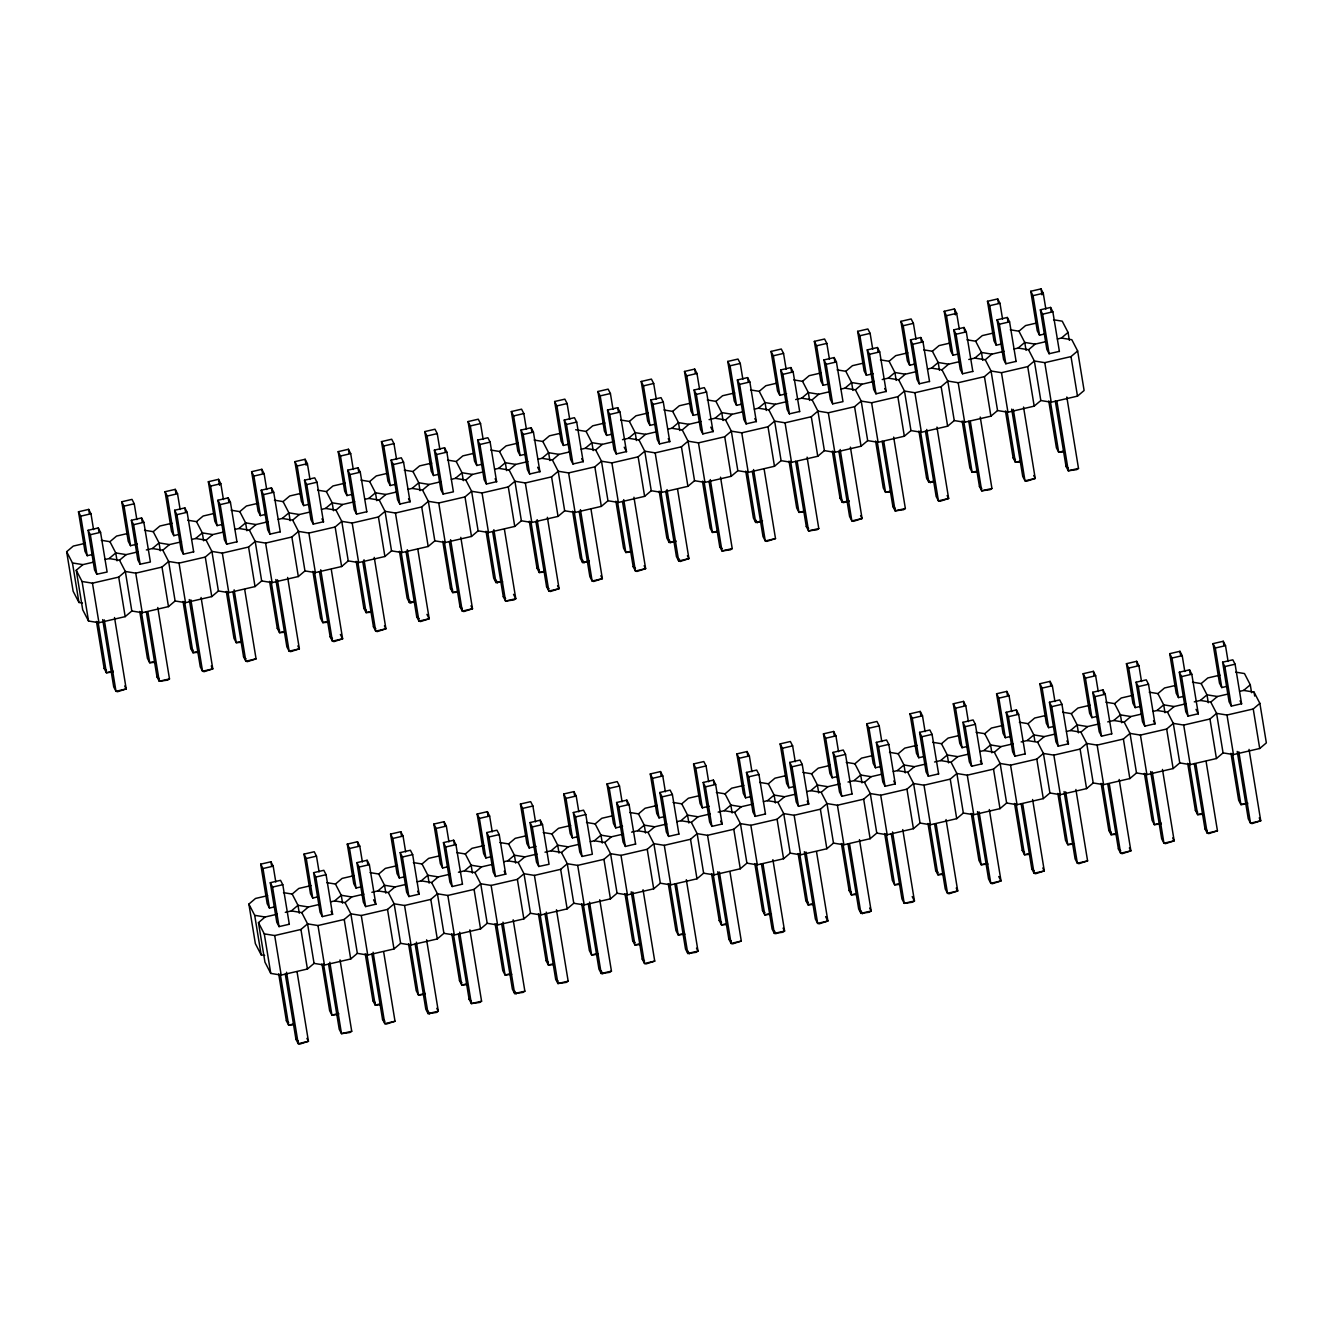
<?xml version="1.0" encoding="UTF-8"?>
<svg xmlns="http://www.w3.org/2000/svg" width="1333" height="1333" viewBox="0 0 1333 1333"><rect width="100%" height="100%" fill="white"/><g stroke="black" fill="none" stroke-linecap="round" stroke-linejoin="round"><path stroke-width="1.5" d="M82.413 603.049L78.947 602.483L73.132 591.252L66.65 551.712L73.282 546.08L85.395 543.281M1057.386 338.982L1061.418 338.049L1071.832 339.715L1077.647 350.962L1084.112 390.502L1077.481 396.134L1051.237 402.199L1040.823 400.533L1034.191 406.148L1007.948 412.23L997.551 410.547L990.902 416.179L964.659 422.244L954.261 420.578L947.63 426.193L921.386 432.275L910.972 430.592L904.341 436.224L878.097 442.289L867.683 440.623L861.051 446.238L834.808 452.32L824.394 450.637L817.762 456.269L791.519 462.351L781.105 460.668L774.473 466.283L748.23 472.365L737.832 470.682L731.2 476.314L704.94 482.396L694.543 480.713L687.911 486.328L661.668 492.41L651.254 490.727L644.622 496.359L618.379 502.441L607.965 500.758L601.333 506.39L575.09 512.455L564.675 510.789L558.044 516.404L531.8 522.486L521.386 520.803L514.755 526.435L488.511 532.5L478.114 530.834L471.482 536.449L445.222 542.531L434.825 540.848L428.193 546.48L401.949 552.545L391.535 550.879L384.904 556.494L358.66 562.576L348.246 560.893L341.615 566.525L315.371 572.59L304.957 570.924L298.325 576.539L272.082 582.621L261.668 580.938L255.036 586.57L228.793 592.652L218.395 590.969L211.764 596.584L185.52 602.666L175.106 600.983L168.475 606.615L142.231 612.697L131.817 611.014L125.185 616.629L98.942 622.711L88.528 621.028L82.713 609.798L76.248 570.257L82.879 564.625L92.96 562.293M101.258 540.282L109.939 541.681L116.571 536.066L126.668 533.717M105.074 559.493L109.123 558.56L115.754 552.928L126.168 554.611L138.265 551.795M109.123 558.56L119.52 560.227L126.168 554.611M144.547 530.267L153.228 531.667L159.86 526.035L171.974 523.236M76.248 570.257L82.063 581.505L92.46 583.171L118.704 577.106L125.335 571.474L135.749 573.157L161.993 567.075L168.625 561.46L179.039 563.126L205.282 557.061L211.914 551.429L222.328 553.112L248.571 547.03L255.203 541.398L265.617 543.081L291.86 536.999L298.492 531.384L308.889 533.067L335.15 526.985L341.781 521.353L352.179 523.036L378.422 516.954L385.054 511.339L395.468 513.022L421.711 506.94L428.343 501.308L438.757 502.991L465 496.909L471.632 491.294L482.046 492.96L508.29 486.895L514.921 481.263L525.335 482.946L551.579 476.864L558.21 471.249L568.608 472.915L594.851 466.85L601.5 461.218L611.897 462.901L638.14 456.819L644.772 451.204L655.186 452.87L681.43 446.805L688.061 441.173L698.475 442.856L724.719 436.774L731.35 431.159L741.765 432.825L768.008 426.76L774.64 421.128L785.054 422.811L811.297 416.729L817.929 411.097L828.326 412.78L854.57 406.698L861.218 401.083L871.615 402.766L897.859 396.684L904.49 391.052L914.905 392.735L941.148 386.653L947.78 381.038L958.194 382.721L984.437 376.639L991.069 371.007L1001.483 372.69L1027.726 366.608L1034.358 360.993L1044.772 362.659L1071.016 356.594L1077.647 350.962M146.347 549.929L152.412 548.529L159.044 542.898L169.441 544.58L181.555 541.781M152.412 548.529L162.809 550.212L169.441 544.58M187.836 520.237L196.501 521.636L203.149 516.021L213.23 513.672M191.652 539.448L195.684 538.499L202.316 532.883L212.73 534.566L222.828 532.217M195.684 538.499L206.098 540.182L212.73 534.566M231.126 510.222L239.79 511.622L246.422 505.99L258.535 503.191M234.941 529.418L238.974 528.485L245.605 522.853L256.019 524.536L268.133 521.736M238.974 528.485L249.388 530.167L256.019 524.536M274.415 500.192L283.079 501.591L289.711 495.976L299.808 493.627M278.23 519.403L282.263 518.454L288.894 512.838L299.308 514.521L309.406 512.172M282.263 518.454L292.677 520.137L299.308 514.521M317.687 490.177L326.368 491.577L333 485.945L345.114 483.146M321.52 509.373L325.552 508.44L332.184 502.808L342.598 504.491L354.711 501.691M325.552 508.44L335.966 510.122L342.598 504.491M360.976 480.147L369.658 481.546L376.289 475.914L386.387 473.582M364.792 499.342L368.841 498.409L375.473 492.793L385.87 494.46L395.968 492.127M368.841 498.409L379.238 500.092L385.87 494.46M404.266 470.132L412.947 471.515L419.578 465.9L431.692 463.101M408.081 489.328L412.13 488.395L418.762 482.763L429.159 484.446L441.273 481.646M412.13 488.395L422.528 490.061L429.159 484.446M447.555 460.102L456.219 461.501L462.868 455.869L472.948 453.537M451.37 479.297L455.403 478.364L462.034 472.748L472.449 474.415L482.546 472.082M455.403 478.364L465.817 480.047L472.449 474.415M490.844 450.071L499.508 451.47L506.14 445.855L518.254 443.056M494.66 469.283L498.692 468.35L505.324 462.718L515.738 464.401L527.851 461.601M498.692 468.35L509.106 470.016L515.738 464.401M534.133 440.057L542.798 441.456L549.429 435.824L559.527 433.492M537.949 459.252L541.981 458.319L548.613 452.703L559.027 454.37L569.124 452.037M541.981 458.319L552.395 460.002L559.027 454.37M575.673 429.759L586.087 431.425L592.718 425.81L604.832 422.994M581.238 449.238L585.27 448.305L591.902 442.673L602.316 444.356L614.43 441.54M585.27 448.305L595.684 449.971L602.316 444.356M620.695 420.012L629.376 421.411L636.008 415.779L648.121 412.98M622.494 439.673L628.559 438.274L635.191 432.658L645.589 434.325L655.686 431.992M628.559 438.274L638.957 439.957L645.589 434.325M663.984 409.981L672.665 411.38L679.297 405.765L689.378 403.416M667.8 429.193L671.849 428.26L678.48 422.628L688.878 424.311L700.991 421.495M671.849 428.26L682.246 429.926L688.878 424.311M707.273 399.967L715.938 401.366L722.569 395.734L734.683 392.935M709.073 419.628L715.121 418.229L721.753 412.613L732.167 414.28L742.264 411.947M715.121 418.229L725.535 419.912L732.167 414.28M750.562 389.936L759.227 391.335L765.858 385.72L775.956 383.371M754.378 409.148L758.41 408.198L765.042 402.583L775.456 404.266L787.57 401.45M758.41 408.198L768.824 409.881L775.456 404.266M793.835 379.922L802.516 381.321L809.148 375.689L821.261 372.89M795.651 399.583L801.7 398.184L808.331 392.552L818.745 394.235L828.843 391.902M801.7 398.184L812.114 399.867L818.745 394.235M837.124 369.891L845.805 371.29L852.437 365.675L862.534 363.326M840.94 389.103L844.989 388.153L851.62 382.538L862.034 384.221L874.148 381.405M264.65 955.428L261.168 954.861L255.353 943.614L248.888 904.091L255.519 898.459L267.633 895.659M844.989 388.153L855.403 389.836L862.034 384.221M880.413 359.877L889.094 361.276L895.726 355.644L907.84 352.845M882.213 379.538L888.278 378.139L894.91 372.507L905.307 374.19L917.421 371.39M1239.607 691.36L1243.656 690.427L1254.053 692.094L1259.868 703.341L1266.35 742.881L1259.718 748.496L1233.475 754.578L1223.061 752.895L1216.429 758.527L1190.186 764.609L1179.772 762.926L1173.14 768.558L1146.897 774.623L1136.499 772.957L1129.851 778.572L1103.607 784.654L1093.21 782.971L1086.578 788.603L1060.335 794.668L1049.921 793.002L1043.289 798.617L1017.046 804.699L1006.632 803.016L1000 808.648L973.756 814.713L963.342 813.047L956.711 818.662L930.467 824.744L920.053 823.061L913.422 828.693L887.178 834.758L876.781 833.092L870.132 838.707L843.889 844.789L833.492 843.106L826.86 848.738L800.616 854.82L790.202 853.137L783.571 858.752L757.327 864.834L746.913 863.151L740.282 868.783L714.038 874.865L703.624 873.182L696.992 878.797L670.749 884.879L660.335 883.196L653.703 888.828L627.46 894.91L617.062 893.227L610.431 898.859L584.171 904.924L573.773 903.257L567.142 908.873L540.898 914.955L530.484 913.272L523.852 918.904L497.609 924.969L487.195 923.302L480.563 928.918L454.32 935L443.906 933.317L437.274 938.949L411.031 945.014L400.616 943.347L393.985 948.963L367.741 955.045L357.344 953.362L350.712 958.994L324.452 965.059L314.055 963.392L307.423 969.008L281.18 975.09L270.766 973.407L264.95 962.159L258.469 922.636L265.1 917.004L277.214 914.205M283.496 892.66L292.177 894.06L298.809 888.445L310.922 885.629M888.278 378.139L898.675 379.822L905.307 374.19M923.702 349.846L932.384 351.245L939.015 345.614L949.096 343.281M285.295 912.339L291.36 910.922L297.992 905.307L308.39 906.99L318.487 904.64M927.518 369.041L931.55 368.108L938.199 362.493L948.596 364.176L958.694 361.826M291.36 910.922L301.758 912.605L308.39 906.99M326.785 882.646L335.449 884.046L342.098 878.414L354.195 875.614M931.55 368.108L941.964 369.791L948.596 364.176M966.992 339.832L975.656 341.215L982.288 335.599L994.401 332.8M258.469 922.636L264.284 933.866L274.698 935.549L300.941 929.468L307.573 923.852L317.987 925.535L344.231 919.453L350.862 913.821L361.276 915.504L387.52 909.423L394.151 903.807L404.566 905.49L430.809 899.408L437.441 893.776L447.838 895.459L474.081 889.378L480.73 883.762L491.127 885.429L517.371 879.363L524.002 873.732L534.416 875.414L560.66 869.333L567.291 863.717L577.706 865.384L603.949 859.318L610.581 853.687L620.995 855.369L647.238 849.288L653.87 843.672L664.284 845.339L690.527 839.273L697.159 833.642L707.556 835.324L733.8 829.243L740.448 823.627L750.846 825.294L777.089 819.228L783.721 813.597L794.135 815.279L820.378 809.198L827.01 803.566L837.424 805.249L863.667 799.167L870.299 793.552L880.713 795.234L906.957 789.153L913.588 783.521L924.002 785.204L950.246 779.122L956.877 773.507L967.275 775.189L993.518 769.108L1000.15 763.476L1010.564 765.159L1036.807 759.077L1043.439 753.462L1053.853 755.128L1080.097 749.063L1086.728 743.431L1097.142 745.114L1123.386 739.032L1130.017 733.417L1140.431 735.083L1166.675 729.018L1173.307 723.386L1183.704 725.069L1209.964 718.987L1216.596 713.372L1226.993 715.038L1253.237 708.973L1259.868 703.341M330.601 901.841L334.633 900.908L341.265 895.276L351.679 896.959L363.792 894.16M968.791 359.493L974.84 358.094L981.471 352.462L991.885 354.145L1003.999 351.345M334.633 900.908L345.047 902.591L351.679 896.959M370.074 872.615L378.739 874.015L385.37 868.383L397.484 865.584M974.84 358.094L985.254 359.76L991.885 354.145M1010.281 329.801L1018.945 331.201L1025.577 325.569L1035.674 323.236M371.874 892.294L377.922 890.877L384.554 885.262L394.968 886.945L405.065 884.595M1014.096 348.996L1018.129 348.063L1024.76 342.448L1035.174 344.114L1045.272 341.781M377.922 890.877L388.336 892.56L394.968 886.945M413.363 862.601L422.028 863.984L428.659 858.369L438.757 856.036M1018.129 348.063L1028.543 349.746L1035.174 344.114M417.179 881.796L421.211 880.863L427.843 875.231L438.257 876.914L450.371 874.115M1061.418 338.049L1068.05 332.417L1062.234 321.17L1053.553 319.77M421.211 880.863L431.625 882.529L438.257 876.914M456.636 852.57L465.317 853.97L471.949 848.338L484.062 845.539M458.435 872.232L464.501 870.832L471.132 865.217L481.546 866.883L491.627 864.55M464.501 870.832L474.915 872.515L481.546 866.883M499.925 842.539L508.606 843.939L515.238 838.324L525.335 835.991M503.741 861.751L507.79 860.818L514.421 855.186L524.819 856.869L536.932 854.07M507.79 860.818L518.187 862.484L524.819 856.869M543.214 832.525L551.895 833.925L558.527 828.293L570.641 825.494M545.014 852.187L551.079 850.787L557.711 845.172L568.108 846.838L578.205 844.505M551.079 850.787L561.476 852.47L568.108 846.838M586.503 822.494L595.168 823.894L601.8 818.279L611.897 815.946M590.319 841.706L594.351 840.773L600.983 835.141L611.397 836.824L623.511 834.025M594.351 840.773L604.765 842.439L611.397 836.824M629.793 812.48L638.457 813.88L645.089 808.248L657.202 805.449M631.592 832.142L637.641 830.742L644.272 825.127L654.686 826.793L666.8 823.994M637.641 830.742L648.055 832.425L654.686 826.793M673.065 802.449L681.746 803.849L688.378 798.234L698.475 795.884M676.897 821.661L680.93 820.728L687.561 815.096L697.975 816.779L710.089 813.963M680.93 820.728L691.344 822.394L697.975 816.779M716.354 792.435L725.035 793.835L731.667 788.203L743.781 785.404M718.154 812.097L724.219 810.697L730.851 805.082L741.265 806.748L753.378 803.949M724.219 810.697L734.633 812.38L741.265 806.748M759.643 782.404L768.325 783.804L774.956 778.189L785.054 775.839M763.459 801.616L767.508 800.683L774.14 795.051L784.537 796.734L794.635 794.385M767.508 800.683L777.905 802.349L784.537 796.734M802.933 772.39L811.614 773.79L818.245 768.158L830.359 765.359M806.748 791.585L810.781 790.652L817.429 785.02L827.826 786.703L839.94 783.904M810.781 790.652L821.195 792.335L827.826 786.703M846.222 762.359L854.886 763.759L861.518 758.144L871.615 755.794M848.021 782.038L854.07 780.621L860.701 775.006L871.115 776.689L881.213 774.34M854.07 780.621L864.484 782.304L871.115 776.689M889.511 752.345L898.175 753.745L904.807 748.113L916.921 745.314M893.327 771.54L897.359 770.607L903.991 764.975L914.405 766.658L926.518 763.859M897.359 770.607L907.773 772.29L914.405 766.658M932.783 742.314L941.465 743.714L948.096 738.082L958.194 735.749M934.583 761.993L940.648 760.576L947.28 754.961L957.694 756.644L967.791 754.295M940.648 760.576L951.062 762.259L957.694 756.644M976.073 732.3L984.754 733.683L991.385 728.068L1003.499 725.269M979.888 751.495L983.937 750.562L990.569 744.93L1000.983 746.613L1013.08 743.814M983.937 750.562L994.335 752.245L1000.983 746.613M1019.362 722.269L1028.043 723.669L1034.675 718.037L1044.772 715.704M1021.161 741.931L1027.226 740.531L1033.858 734.916L1044.256 736.582L1054.353 734.25M1027.226 740.531L1037.624 742.214L1044.256 736.582M1062.651 712.239L1071.332 713.638L1077.964 708.023L1090.077 705.224M1066.467 731.45L1070.499 730.517L1077.147 724.885L1087.545 726.568L1099.658 723.769M1070.499 730.517L1080.913 732.184L1087.545 726.568M1105.94 702.224L1114.605 703.624L1121.236 697.992L1133.35 695.193M1107.74 721.886L1113.788 720.486L1120.42 714.871L1130.834 716.537L1140.931 714.205M1113.788 720.486L1124.202 722.169L1130.834 716.537M1149.229 692.194L1157.894 693.593L1164.525 687.978L1174.623 685.645M1153.045 711.405L1157.077 710.472L1163.709 704.84L1174.123 706.523L1186.237 703.724M1157.077 710.472L1167.491 712.139L1174.123 706.523M1192.502 682.179L1201.183 683.579L1207.815 677.947L1219.928 675.148M1194.301 701.841L1200.366 700.442L1206.998 694.826L1217.412 696.492L1227.493 694.16M1200.366 700.442L1210.781 702.124L1217.412 696.492M1243.656 690.427L1250.287 684.795L1244.472 673.548L1235.791 672.149M157.794 607.498L169.491 678.897L167.658 680.13L159.26 681.263L156.994 676.897L146.313 611.614M244.705 589.503L256.069 658.852L247.421 661.651L245.839 661.218L243.572 656.836L232.892 591.569M720.52 477.197L732.217 548.596L730.384 549.829L721.986 550.962L719.72 546.597L709.039 481.313M764.142 469.216L775.506 538.582L766.858 541.381L765.275 540.948L763.009 536.566L752.312 471.282M807.098 457.152L818.779 528.551L816.962 529.784L808.564 530.917L806.298 526.535L795.601 461.268M893.66 437.107L905.357 508.506L903.524 509.739L895.126 510.872L892.877 506.49L882.179 441.223M980.238 417.062L991.935 488.461L990.102 489.678L981.705 490.827L979.438 486.445L968.758 421.178M1066.817 397.017L1078.497 468.416L1076.681 469.633L1068.283 470.782L1066.017 466.4L1055.319 401.133M340.032 959.877L351.729 1031.275L349.896 1032.508L341.498 1033.642L339.232 1029.259L328.551 963.992M383.654 951.895L395.018 1021.261L386.37 1024.061L384.787 1023.627L382.521 1019.245L371.84 953.961M469.899 929.817L481.58 1001.216L479.763 1002.433L471.365 1003.582L469.099 999.2L458.402 933.916M513.172 919.787L524.869 991.185L523.053 992.402L514.655 993.552L512.389 989.169L501.691 923.902M556.461 909.773L568.158 981.171L566.325 982.388L557.927 983.537L555.661 979.155L544.98 913.871M599.75 899.742L611.447 971.14L609.614 972.357L601.216 973.507L598.95 969.124L588.27 903.857M643.039 889.728L654.736 961.11L646.088 963.909L644.505 963.492L642.239 959.11L631.209 891.794M729.951 871.715L741.298 941.065L732.667 943.864L731.084 943.431L728.818 939.065L717.787 871.732M1075.898 789.486L1087.595 860.885L1078.947 863.684L1077.364 863.251L1075.098 858.869L1064.084 791.552M1206.098 761.46L1217.446 830.809L1208.814 833.608L1207.231 833.192L1204.965 828.809L1194.268 763.526M92.327 554.511L87.228 555.694L84.962 551.312L78.48 511.772L88.711 509.406L90.977 513.788L93.56 529.601M137.332 544.097L130.501 545.664L128.235 541.281L121.77 501.758L132 499.392L134.25 503.757L136.849 519.587M178.905 534.466L173.79 535.649L171.524 531.267L165.059 491.727L175.273 489.361L177.539 493.743L180.138 509.556M222.194 524.436L217.079 525.619L214.813 521.236L208.348 481.713L218.562 479.33L220.828 483.712L223.427 499.525M265.484 514.421L260.368 515.604L258.102 511.222L251.62 471.682L261.851 469.316L264.117 473.698L266.7 489.511M308.773 504.391L303.657 505.574L301.391 501.191L294.91 461.651L305.14 459.285L307.406 463.667L309.989 479.48M352.045 494.376L346.947 495.559L344.68 491.177L338.199 451.637L348.43 449.271L350.696 453.653L353.278 469.466M395.334 484.346L390.219 485.529L387.953 481.146L381.488 441.606L391.702 439.24L393.968 443.622L396.567 459.435M438.624 474.331L433.508 475.514L431.242 471.132L424.777 431.592L434.991 429.226L437.257 433.608L439.857 449.421M481.913 464.301L476.797 465.484L474.531 461.101L468.05 421.561L478.28 419.195L480.546 423.577L483.146 439.39M525.202 454.27L520.087 455.469L517.821 451.087L511.339 411.547L521.57 409.181L523.836 413.563L526.418 429.376M568.475 444.256L563.376 445.439L561.11 441.056L554.628 401.516L564.859 399.15L567.125 403.532L569.708 419.345M611.764 434.225L606.648 435.408L604.399 431.042L597.917 391.502L608.148 389.136L610.414 393.518L612.997 409.331M655.053 424.211L649.937 425.394L647.671 421.011L641.206 381.471L651.42 379.105L653.687 383.487L656.286 399.3M698.342 414.18L693.227 415.363L690.961 410.981L684.495 371.457L694.71 369.091L696.976 373.457L699.575 389.286M741.631 404.166L736.516 405.349L734.25 400.966L727.768 361.426L737.999 359.06L740.265 363.442L742.848 379.255M786.62 393.752L779.805 395.318L777.539 390.936L771.057 351.412L781.288 349.029L783.554 353.412L786.137 369.224M828.193 384.121L823.094 385.304L820.828 380.921L814.346 341.381L824.577 339.015L826.843 343.397L829.426 359.21M873.198 373.69L866.367 375.273L864.101 370.891L857.636 331.35L867.866 328.984L870.132 333.367L872.715 349.179M914.771 364.076L909.656 365.259L907.39 360.876L900.925 321.336L911.139 318.97L913.405 323.352L916.004 339.165M958.06 354.045L952.945 355.228L950.679 350.846L944.214 311.305L954.428 308.939L956.694 313.322L959.293 329.134M1001.35 344.031L996.234 345.214L993.968 340.831L987.486 301.291L997.717 298.925L999.983 303.307L1002.566 319.12M1044.639 334L1039.523 335.183L1037.257 330.801L1030.776 291.261L1041.006 288.894L1043.272 293.277L1045.855 309.089M78.48 511.772L80.746 516.154L90.977 513.788M121.77 501.758L124.036 506.14L134.25 503.757M165.059 491.727L167.325 496.109L177.539 493.743M208.348 481.713L210.597 486.078L220.828 483.712M251.62 471.682L253.887 476.064L264.117 473.698M294.91 461.651L297.176 466.033L307.406 463.667M338.199 451.637L340.465 456.019L350.696 453.653M381.488 441.606L383.754 445.988L393.968 443.622M424.777 431.592L427.043 435.974L437.257 433.608M468.05 421.561L470.316 425.943L480.546 423.577M511.339 411.547L513.605 415.929L523.836 413.563M554.628 401.516L556.894 405.899L567.125 403.532M597.917 391.502L600.183 395.884L610.414 393.518M641.206 381.471L643.472 385.854L653.687 383.487M684.495 371.457L686.762 375.839L696.976 373.457M727.768 361.426L730.034 365.809L740.265 363.442M771.057 351.412L773.323 355.778L783.554 353.412M814.346 341.381L816.612 345.764L826.843 343.397M857.636 331.35L859.902 335.733L870.132 333.367M900.925 321.336L903.191 325.719L913.405 323.352M944.214 311.305L946.48 315.688L956.694 313.322M987.486 301.291L989.753 305.674L999.983 303.307M1030.776 291.261L1033.042 295.643L1043.272 293.277M88.078 530.317L98.292 527.951L100.558 532.334L107.123 572.024L96.809 574.24L94.543 569.857L88.078 530.317L90.344 534.7L96.809 574.24M131.35 520.303L141.581 517.937L143.847 522.303L150.396 562.009L140.098 564.209L137.832 559.827L131.35 520.303L133.617 524.685L140.098 564.209M193.618 551.829L183.387 554.195L181.121 549.813L174.64 510.272L184.87 507.906L187.137 512.289L193.685 551.979M236.891 541.798L226.677 544.164L224.411 539.782L217.929 500.258L228.16 497.876L230.426 502.258L236.974 541.948M280.18 531.784L269.949 534.15L267.7 529.768L261.218 490.227L271.449 487.861L273.715 492.244L280.263 531.934M304.507 480.197L314.721 477.831L316.987 482.213L323.469 521.753L313.238 524.119L310.972 519.737L304.507 480.197L306.773 484.579L313.238 524.119M366.758 511.739L356.528 514.105L354.261 509.723L347.796 470.182L358.01 467.816L360.277 472.199L366.842 511.889M391.069 460.152L401.3 457.786L403.566 462.168L410.047 501.708L399.817 504.074L397.551 499.692L391.069 460.152L393.335 464.534L399.817 504.074M434.358 450.137L444.589 447.771L446.855 452.154L453.403 491.844L443.106 494.06L440.84 489.678L434.358 450.137L436.624 454.52L443.106 494.06M477.647 440.107L487.878 437.741L490.144 442.123L496.609 481.663L486.395 484.029L484.129 479.647L477.647 440.107L479.913 444.489L486.395 484.029M520.936 430.092L531.167 427.726L533.433 432.109L539.898 471.632L529.668 474.015L527.401 469.633L520.936 430.092L523.202 434.475L529.668 474.015M564.226 420.062L574.44 417.696L576.706 422.078L583.188 461.618L572.957 463.984L570.691 459.602L564.226 420.062L566.492 424.444L572.957 463.984M607.515 410.047L617.729 407.681L619.995 412.064L626.477 451.587L616.246 453.953L613.98 449.588L607.515 410.047L609.781 414.43L616.246 453.953M650.787 400.017L661.018 397.651L663.284 402.033L669.766 441.573L659.535 443.939L657.269 439.557L650.787 400.017L653.053 404.399L659.535 443.939M694.076 390.002L704.307 387.636L706.573 392.002L713.038 431.542L702.824 433.908L700.558 429.526L694.076 390.002L696.343 394.385L702.824 433.908M737.366 379.972L747.596 377.606L749.862 381.988L756.328 421.528L746.113 423.894L743.847 419.512L737.366 379.972L739.632 384.354L746.113 423.894M799.617 411.497L789.386 413.863L787.12 409.481L780.655 369.957L790.886 367.575L793.152 371.957L799.7 411.647M823.944 359.927L834.158 357.561L836.424 361.943L842.989 401.633L832.675 403.849L830.409 399.467L823.944 359.927L826.21 364.309L832.675 403.849M867.233 349.913L877.447 347.53L879.713 351.912L886.195 391.452L875.964 393.818L873.698 389.436L867.233 349.913L869.499 354.278L875.964 393.818M929.484 381.438L919.253 383.804L916.987 379.422L910.506 339.882L920.736 337.516L923.003 341.898L929.551 381.588M972.757 371.407L962.543 373.773L960.277 369.391L953.795 329.851L964.026 327.485L966.292 331.867L972.84 371.557M1016.046 361.393L1005.832 363.759L1003.566 359.377L997.084 319.837L1007.315 317.471L1009.581 321.853L1016.129 361.543M1059.335 351.362L1049.104 353.728L1046.838 349.346L1040.373 309.806L1050.604 307.44L1052.853 311.822L1059.418 351.512M90.344 534.7L100.558 532.334M133.617 524.685L143.847 522.303M174.64 510.272L176.906 514.655L187.137 512.289M217.929 500.258L220.195 504.624L230.426 502.258M261.218 490.227L263.484 494.61L273.715 492.244M306.773 484.579L316.987 482.213M347.796 470.182L350.062 474.565L360.277 472.199M393.335 464.534L403.566 462.168M436.624 454.52L446.855 452.154M479.913 444.489L490.144 442.123M523.202 434.475L533.433 432.109M566.492 424.444L576.706 422.078M609.781 414.43L619.995 412.064M653.053 404.399L663.284 402.033M696.343 394.385L706.573 392.002M739.632 384.354L749.862 381.988M780.655 369.957L782.921 374.34L793.152 371.957M826.21 364.309L836.424 361.943M869.499 354.278L879.713 351.912M910.506 339.882L912.772 344.264L923.003 341.898M953.795 329.851L956.061 334.233L966.292 331.867M997.084 319.837L999.35 324.219L1009.581 321.853M1040.373 309.806L1042.639 314.188L1052.853 311.822M113.205 671.166L106.39 672.748L104.124 668.366L96.443 621.445M154.795 661.535L149.679 662.718L147.413 658.335L139.732 611.43M198.067 651.52L192.968 652.703L190.702 648.321L183.021 601.4M241.356 641.49L236.241 642.673L233.975 638.29L226.293 591.385M284.645 631.475L279.53 632.658L277.264 628.276L269.583 581.355M327.935 621.445L322.819 622.628L320.553 618.245L312.872 571.34M371.224 611.43L366.108 612.613L363.842 608.231L356.161 561.31M414.513 601.4L409.398 602.583L407.132 598.2L399.45 551.279M457.786 591.385L452.687 592.568L450.421 588.186L442.739 541.265M501.075 581.355L495.959 582.538L493.693 578.155L486.012 531.234M544.364 571.34L539.248 572.524L536.982 568.141L529.301 521.22M589.353 560.91L582.538 562.493L580.272 558.11L572.59 511.189M630.942 551.279L625.827 552.479L623.561 548.096L615.879 501.175M675.931 540.865L669.116 542.448L666.85 538.065L659.168 491.144M717.504 531.234L712.405 532.417L710.139 528.051L702.441 481.13M762.493 520.82L755.678 522.403L753.412 518.02L745.73 471.099M804.082 511.189L798.967 512.372L796.701 507.99L789.019 461.085M849.071 500.775L842.256 502.358L839.99 497.975L832.309 451.054M890.661 491.144L885.545 492.327L883.279 487.945L875.598 441.04M933.95 481.13L928.834 482.313L926.568 477.93L918.887 431.009M977.222 471.099L972.124 472.282L969.857 467.9L962.159 420.978M1020.511 461.085L1015.396 462.268L1013.13 457.886L1005.449 410.964M1063.801 451.054L1058.685 452.237L1056.419 447.855L1048.738 400.933M113.088 671.999L106.39 672.748L98.042 621.745M154.661 662.368L149.679 662.718L141.331 611.73M197.951 652.337L192.968 652.703L184.604 601.7M241.24 642.323L236.241 642.673L227.893 591.685M284.529 632.292L279.53 632.658L271.182 581.655M327.818 622.278L322.819 622.628L314.471 571.64M371.091 612.247L366.108 612.613L357.761 561.61M401.05 551.595L409.398 602.583L414.38 602.233M457.669 592.202L452.687 592.568L444.322 541.565M487.611 531.534L495.959 582.538L502.658 581.788M544.247 572.157L539.248 572.524L530.901 521.52M574.19 511.489L582.538 562.493L589.236 561.743M630.809 552.112L625.827 552.479L617.479 501.475M660.768 491.444L669.116 542.448L675.798 541.698M717.387 532.067L712.405 532.417L704.041 481.43M747.33 471.399L755.678 522.403L762.376 521.653M803.966 512.022L798.967 512.372L790.619 461.385M833.908 451.354L842.256 502.358L848.954 501.608M890.527 491.977L885.545 492.327L877.197 441.34M920.47 431.309L928.834 482.313L933.816 481.946M977.106 471.932L972.124 472.282L963.759 421.295M1020.395 461.901L1015.396 462.268L1007.048 411.264M1063.684 451.887L1058.685 452.237L1050.337 401.233M169.491 678.897L159.26 681.263L147.913 611.914M256.069 658.852L245.839 661.218L234.141 589.819M732.217 548.596L721.986 550.962L710.289 479.58M775.506 538.582L765.275 540.948L753.578 469.549M818.779 528.551L808.564 530.917L797.201 461.568M905.357 508.506L895.126 510.872L883.779 441.523M991.935 488.461L981.705 490.827L970.341 421.478M1078.497 468.416L1068.283 470.782L1056.919 401.433M665.75 491.327L676.431 556.611L678.697 560.993L680.28 561.426L688.928 558.627L677.564 489.261M274.565 906.89L269.449 908.073L267.183 903.691L260.718 864.151L270.932 861.785L273.198 866.167L275.798 881.979M317.854 896.859L312.738 898.042L310.472 893.66L304.007 854.12L314.221 851.754L316.488 856.136L319.087 871.949M361.143 886.845L356.028 888.028L353.762 883.646L347.28 844.106L357.511 841.74L359.777 846.122L362.376 861.934M404.432 876.814L399.317 877.997L397.051 873.615L390.569 834.075L400.8 831.709L403.066 836.091L405.649 851.904M447.721 866.8L442.606 867.983L440.34 863.601L433.858 824.061L444.089 821.695L446.355 826.077L448.938 841.889M490.994 856.769L485.879 857.952L483.629 853.57L477.147 814.03L487.378 811.664L489.644 816.046L492.227 831.859M535.983 846.355L529.168 847.938L526.902 843.556L520.437 804.016L530.651 801.65L532.917 806.032L535.516 821.844M577.572 836.724L572.457 837.907L570.191 833.525L563.726 793.985L573.94 791.619L576.206 796.001L578.805 811.814M622.561 826.31L615.746 827.876L613.48 823.511L606.998 783.971L617.229 781.605L619.495 785.987L622.078 801.799M664.151 816.679L659.035 817.862L656.769 813.48L650.287 773.94L660.518 771.574L662.784 775.956L665.367 791.769M709.139 806.265L702.324 807.831L700.058 803.449L693.577 763.926L703.807 761.56L706.073 765.925L708.656 781.755M750.712 796.634L745.597 797.817L743.331 793.435L736.866 753.895L747.097 751.529L749.363 755.911L751.945 771.724M794.001 786.603L788.886 787.786L786.62 783.404L780.155 743.881L790.369 741.498L792.635 745.88L795.234 761.71M837.291 776.589L832.175 777.772L829.909 773.39L823.444 733.85L833.658 731.484L835.924 735.866L838.524 751.679M880.58 766.558L875.464 767.741L873.198 763.359L866.717 723.819L876.947 721.453L879.213 725.835L881.796 741.648M923.869 756.544L918.754 757.727L916.487 753.345L910.006 713.805L920.237 711.439L922.503 715.821L925.085 731.634M967.141 746.513L962.043 747.696L959.777 743.314L953.295 703.774L963.526 701.408L965.792 705.79L968.375 721.603M1010.431 736.499L1005.315 737.682L1003.049 733.3L996.584 693.76L1006.815 691.394L1009.081 695.776L1011.664 711.589M1053.72 726.468L1048.604 727.651L1046.338 723.269L1039.873 683.729L1050.087 681.363L1052.354 685.745L1054.953 701.558M1097.009 716.438L1091.894 717.637L1089.628 713.255L1083.162 673.715L1093.377 671.349L1095.643 675.731L1098.242 691.544M1140.298 706.423L1135.183 707.606L1132.917 703.224L1126.435 663.684L1136.666 661.318L1138.932 665.7L1141.515 681.513M1183.587 696.393L1178.472 697.576L1176.206 693.21L1169.724 653.67L1179.955 651.304L1182.221 655.686L1184.804 671.499M1226.86 686.378L1221.761 687.561L1219.495 683.179L1213.013 643.639L1223.244 641.273L1225.51 645.655L1228.093 661.468M260.718 864.151L262.984 868.533L273.198 866.167M304.007 854.12L306.273 858.502L316.488 856.136M347.28 844.106L349.546 848.488L359.777 846.122M390.569 834.075L392.835 838.457L403.066 836.091M433.858 824.061L436.124 828.443L446.355 826.077M477.147 814.03L479.413 818.412L489.644 816.046M520.437 804.016L522.703 808.398L532.917 806.032M563.726 793.985L565.992 798.367L576.206 796.001M606.998 783.971L609.264 788.353L619.495 785.987M650.287 773.94L652.553 778.322L662.784 775.956M693.577 763.926L695.843 768.308L706.073 765.925M736.866 753.895L739.132 758.277L749.363 755.911M780.155 743.881L782.421 748.246L792.635 745.88M823.444 733.85L825.71 738.232L835.924 735.866M866.717 723.819L868.983 728.201L879.213 725.835M910.006 713.805L912.272 718.187L922.503 715.821M953.295 703.774L955.561 708.156L965.792 705.79M996.584 693.76L998.85 698.142L1009.081 695.776M1039.873 683.729L1042.139 688.111L1052.354 685.745M1083.162 673.715L1085.429 678.097L1095.643 675.731M1126.435 663.684L1128.701 668.066L1138.932 665.7M1169.724 653.67L1171.99 658.052L1182.221 655.686M1213.013 643.639L1215.279 648.021L1225.51 645.655M289.278 924.252L279.047 926.618L276.781 922.236L270.299 882.696L280.53 880.33L282.796 884.712L289.344 924.402M313.588 872.682L323.819 870.299L326.085 874.681L332.55 914.221L322.336 916.587L320.07 912.205L313.588 872.682L315.854 877.047L322.336 916.587M356.877 862.651L367.108 860.285L369.374 864.667L375.839 904.207L365.625 906.573L363.359 902.191L356.877 862.651L359.144 867.033L365.625 906.573M400.167 852.62L410.397 850.254L412.663 854.636L419.129 894.176L408.898 896.542L406.632 892.16L400.167 852.62L402.433 857.002L408.898 896.542M462.418 884.162L452.187 886.528L449.921 882.146L443.456 842.606L453.67 840.24L455.936 844.622L462.501 884.312M486.745 832.575L496.959 830.209L499.225 834.591L505.707 874.131L495.476 876.497L493.21 872.115L486.745 832.575L489.011 836.957L495.476 876.497M530.017 822.561L540.248 820.195L542.514 824.577L549.063 864.267L538.765 866.483L536.499 862.101L530.017 822.561L532.284 826.943L538.765 866.483M573.307 812.53L583.537 810.164L585.804 814.546L592.352 854.236L582.054 856.452L579.788 852.07L573.307 812.53L575.573 816.912L582.054 856.452M635.558 844.056L625.344 846.438L623.078 842.056L616.596 802.516L626.827 800.15L629.093 804.532L635.641 844.222M678.847 834.041L668.616 836.408L666.35 832.025L659.885 792.485L670.116 790.119L672.382 794.501L678.93 834.191M703.174 782.471L713.388 780.105L715.654 784.487L722.136 824.011L711.905 826.377L709.639 822.011L703.174 782.471L705.44 786.853L711.905 826.377M765.425 813.996L755.194 816.363L752.928 811.98L746.463 772.44L756.677 770.074L758.944 774.456L765.492 814.146M789.736 762.426L799.967 760.06L802.233 764.426L808.714 803.966L798.484 806.332L796.218 801.949L789.736 762.426L792.002 766.808L798.484 806.332M851.987 793.951L841.773 796.318L839.507 791.935L833.025 752.395L843.256 750.029L845.522 754.411L852.07 794.101M876.314 742.381L886.545 739.998L888.811 744.381L895.276 783.921L885.062 786.287L882.796 781.904L876.314 742.381L878.58 746.747L885.062 786.287M938.565 773.906L928.335 776.273L926.068 771.89L919.603 732.35L929.834 729.984L932.084 734.366L938.649 774.056M962.893 722.319L973.107 719.953L975.373 724.336L981.854 763.876L971.624 766.242L969.358 761.859L962.893 722.319L965.159 726.702L971.624 766.242M1025.144 753.861L1014.913 756.228L1012.647 751.845L1006.182 712.305L1016.396 709.939L1018.662 714.321L1025.21 754.011M1049.454 702.274L1059.685 699.908L1061.951 704.291L1068.433 743.831L1058.202 746.197L1055.936 741.814L1049.454 702.274L1051.72 706.657L1058.202 746.197M1111.705 733.8L1101.491 736.183L1099.225 731.8L1092.743 692.26L1102.974 689.894L1105.24 694.276L1111.789 733.966M1136.033 682.229L1146.263 679.863L1148.529 684.246L1154.995 723.786L1144.78 726.152L1142.514 721.77L1136.033 682.229L1138.299 686.612L1144.78 726.152M1179.322 672.215L1189.536 669.849L1191.802 674.231L1198.284 713.755L1188.053 716.138L1185.787 711.755L1179.322 672.215L1181.588 676.597L1188.053 716.138M1222.611 662.184L1232.825 659.818L1235.091 664.201L1241.573 703.741L1231.342 706.107L1229.076 701.725L1222.611 662.184L1224.877 666.567L1231.342 706.107M270.299 882.696L272.565 887.078L282.796 884.712M315.854 877.047L326.085 874.681M359.144 867.033L369.374 864.667M402.433 857.002L412.663 854.636M443.456 842.606L445.722 846.988L455.936 844.622M489.011 836.957L499.225 834.591M532.284 826.943L542.514 824.577M575.573 816.912L585.804 814.546M616.596 802.516L618.862 806.898L629.093 804.532M659.885 792.485L662.151 796.867L672.382 794.501M705.44 786.853L715.654 784.487M746.463 772.44L748.729 776.822L758.944 774.456M792.002 766.808L802.233 764.426M833.025 752.395L835.291 756.777L845.522 754.411M878.58 746.747L888.811 744.381M919.603 732.35L921.869 736.732L932.084 734.366M965.159 726.702L975.373 724.336M1006.182 712.305L1008.431 716.687L1018.662 714.321M1051.72 706.657L1061.951 704.291M1092.743 692.26L1095.01 696.642L1105.24 694.276M1138.299 686.612L1148.529 684.246M1181.588 676.597L1191.802 674.231M1224.877 666.567L1235.091 664.201M293.743 1023.944L288.628 1025.127L286.362 1020.745L278.68 973.823M338.732 1013.53L331.917 1015.096L329.651 1010.714L321.969 963.809M380.305 1003.899L375.19 1005.082L372.923 1000.7L365.242 953.778M425.294 993.468L418.479 995.051L416.213 990.669L408.531 943.747M466.883 983.854L461.768 985.037L459.502 980.655L451.82 933.733M510.172 973.823L505.057 975.006L502.791 970.624L495.11 923.702M553.462 963.809L548.346 964.992L546.08 960.61L538.399 913.688M596.734 953.778L591.635 954.961L589.369 950.579L581.671 903.657M640.023 943.747L634.908 944.947L632.642 940.565L624.96 893.643M683.312 933.733L678.197 934.916L675.931 930.534L668.25 883.612M726.602 923.702L721.486 924.885L719.22 920.52L711.539 873.598M769.891 913.688L764.775 914.871L762.509 910.489L754.828 863.567M813.18 903.657L808.065 904.84L805.798 900.458L798.117 853.553M856.452 893.643L851.354 894.826L849.088 890.444L841.39 843.522M899.742 883.612L894.626 884.795L892.36 880.413L884.679 833.508M943.031 873.598L937.915 874.781L935.649 870.399L927.968 823.477M986.32 863.567L981.205 864.75L978.939 860.368L971.257 813.447M1029.609 853.553L1024.494 854.736L1022.228 850.354L1014.546 803.432M1072.882 843.522L1067.783 844.705L1065.517 840.323L1057.835 793.402M1116.171 833.508L1111.055 834.691L1108.806 830.309L1101.108 783.387M1161.16 823.078L1154.345 824.66L1152.079 820.278L1144.397 773.357M1202.749 813.447L1197.634 814.646L1195.368 810.264L1187.686 763.342M1247.738 803.033L1240.923 804.615L1238.657 800.233L1230.976 753.312M293.61 1024.76L288.628 1025.127L280.28 974.123M338.599 1014.346L331.917 1015.096L323.552 964.109M380.188 1004.715L375.19 1005.082L366.842 954.078M425.177 994.301L418.479 995.051L410.131 944.064M466.767 984.67L461.768 985.037L453.42 934.033M511.755 974.256L505.057 975.006L496.709 924.002M553.328 964.625L548.346 964.992L539.998 913.988M598.317 954.211L591.635 954.961L583.271 903.957M639.907 944.58L634.908 944.947L626.56 893.943M684.895 934.166L678.197 934.916L669.849 883.912M726.468 924.535L721.486 924.885L713.138 873.898M771.474 914.121L764.775 914.871L756.428 863.867M813.047 904.49L808.065 904.84L799.7 853.853M856.336 894.46L851.354 894.826L842.989 843.822M899.625 884.445L894.626 884.795L886.278 833.808M942.914 874.415L937.915 874.781L929.568 823.777M987.903 864.001L981.205 864.75L972.857 813.763M1029.476 854.37L1024.494 854.736L1016.146 803.732M1074.465 843.956L1067.783 844.705L1059.418 793.702M1116.054 834.325L1111.055 834.691L1102.708 783.687M1161.043 823.911L1154.345 824.66L1145.997 773.657M1202.633 814.28L1197.634 814.646L1189.286 763.642M1247.621 803.866L1240.923 804.615L1232.575 753.612M351.729 1031.275L341.498 1033.642L329.818 962.243M395.018 1021.261L384.787 1023.627L373.09 952.229M481.58 1001.216L471.365 1003.582L459.668 932.184M524.869 991.185L514.655 993.552L502.958 922.153M568.158 981.171L557.927 983.537L546.247 912.139M611.447 971.14L601.216 973.507L589.519 902.108M654.736 961.11L644.505 963.492L632.808 892.094M741.298 941.065L731.084 943.431L719.387 872.049M1087.595 860.885L1077.364 863.251L1065.684 791.852M1217.446 830.809L1207.231 833.192L1195.868 763.826M415.113 943.947L425.81 1009.214L428.076 1013.597L436.474 1012.447L438.307 1011.23L426.61 939.832M674.831 883.796L685.529 949.079L687.795 953.462L696.193 952.312L698.009 951.095L686.328 879.697M761.41 863.751L772.107 929.034L774.356 933.417L782.754 932.267L784.587 931.051L772.89 859.652M847.988 843.706L858.669 908.989L860.935 913.372L869.333 912.222L871.165 911.006L859.468 839.607M66.65 551.712L72.465 562.959L82.879 564.625M248.888 904.091L254.703 915.321L265.1 917.004M1066.017 466.4L1068.35 468.3M1013.13 457.886L1015.479 459.768M979.438 486.445L981.771 488.345M926.568 477.93L930.417 482.746M892.877 506.49L895.209 508.39M839.99 497.975L843.839 502.791M1195.368 810.264L1197.7 812.147M1204.965 828.809L1207.298 830.692M806.298 526.535L808.631 528.435M1108.806 830.309L1111.139 832.192M1107.706 783.571L1118.387 848.854L1120.72 850.737M719.72 546.597L722.053 548.48M1022.228 850.354L1024.56 852.237M1021.128 803.616L1031.809 868.899L1034.158 870.782M622.461 501.358L633.158 566.642L635.491 568.524M935.649 870.399L937.982 872.282M536.982 568.141L539.332 570.024M535.883 521.403L546.58 586.687L548.913 588.569M492.61 531.434L503.291 596.701L505.624 598.6M849.088 890.444L851.42 892.327M450.421 588.186L452.753 590.069M449.321 541.448L460.002 606.732L462.334 608.614M805.798 900.458L808.131 902.358M406.032 551.479L416.712 616.746L419.062 618.645M762.509 910.489L764.842 912.389M363.842 608.231L366.175 610.114M362.743 561.493L373.44 626.777L375.773 628.659M719.22 920.52L721.553 922.403M728.818 939.065L731.151 940.948M319.453 571.524L330.151 636.791L332.484 638.69M277.264 628.276L279.613 630.159M632.642 940.565L634.991 942.448M642.239 959.11L644.572 960.993M243.572 656.836L245.905 658.735M190.702 648.321L193.035 650.221M546.08 960.61L548.413 962.493M555.661 979.155L558.01 981.038M156.994 676.897L159.343 678.78M104.124 668.366L106.457 670.266M459.502 980.655L461.835 982.538M469.099 999.2L471.432 1001.083M372.923 1000.7L375.273 1002.583M382.521 1019.245L384.854 1021.128M286.362 1020.745L288.694 1022.628M285.262 974.006L295.943 1039.29L298.292 1041.19M1240.057 700.825L1241.656 703.891M1018.945 331.201L1024.76 342.448L1026.06 350.346M1028.543 349.746L1034.358 360.993L1040.823 400.533M1201.183 683.579L1206.998 694.826L1208.298 702.724M1210.781 702.124L1216.596 713.372L1223.061 752.895M1259.235 817.879L1260.735 820.795L1252.087 823.594L1250.521 823.161L1248.255 818.779L1237.224 751.462M1196.018 709.373L1198.367 713.921M975.656 341.215L981.471 352.462L982.771 360.377M985.254 359.76L991.069 371.007L997.551 410.547M1157.894 693.593L1163.709 704.84L1165.009 712.755M1167.491 712.139L1173.307 723.386L1179.772 762.926M1033.708 475.514L1035.224 478.447L1026.577 481.246L1024.994 480.813L1022.728 476.431L1011.697 409.114M1153.495 720.87L1155.078 723.936M932.384 351.245L938.199 362.493L939.482 370.391M941.964 369.791L947.78 381.038L954.261 420.578M1114.605 703.624L1120.42 714.871L1121.72 722.769M1124.202 722.169L1130.017 733.417L1136.499 772.957M1172.657 837.924L1174.173 840.84L1165.525 843.639L1163.942 843.206L1161.676 838.824L1150.646 771.507M889.094 361.276L894.91 372.507L896.193 380.422M898.675 379.822L904.49 391.052L910.972 430.592M1071.332 713.638L1077.147 724.885L1078.43 732.8M1080.913 732.184L1086.728 743.431L1093.21 782.971M947.13 495.559L948.646 498.492L939.998 501.291L938.415 500.858L936.149 496.476L925.469 431.192M1129.368 847.938L1130.884 850.871L1122.236 853.67L1120.653 853.237L1118.387 848.854M884.679 388.536L886.262 391.602M1066.917 740.915L1068.499 743.981M845.805 371.29L851.62 382.538L852.92 390.436M855.403 389.836L861.218 401.083L867.683 440.623M1028.043 723.669L1033.858 734.916L1034.825 740.848M1037.624 742.214L1043.439 753.462L1049.921 793.002M802.516 381.321L808.331 392.552L809.631 400.467M812.114 399.867L817.929 411.097L824.394 450.637M984.754 733.683L990.569 744.93L991.869 752.845M994.335 752.245L1000.15 763.476L1006.632 803.016M860.568 515.604L862.068 518.537L853.437 521.336L851.854 520.903L849.588 516.521L838.89 451.237M1042.789 867.983L1044.306 870.916L1035.658 873.715L1034.075 873.282L1031.809 868.899M980.338 760.96L981.938 764.026M759.227 391.335L765.042 402.583L766.342 410.497M768.824 409.881L774.64 421.128L781.105 460.668M941.465 743.714L947.28 754.961L948.579 762.859M951.062 762.259L956.877 773.507L963.342 813.047M998.75 876.547L1001.016 880.93L992.385 883.729L990.802 883.296L988.536 878.914L977.506 811.597M754.828 418.595L756.411 421.678M715.938 401.366L721.753 412.613L723.053 420.512M725.535 419.912L731.35 431.159L737.832 470.682M898.175 753.745L903.991 764.975L905.29 772.89M907.773 772.29L913.588 783.521L920.053 823.061M956.228 888.028L957.727 890.961L949.096 893.76L947.513 893.327L945.247 888.944L934.55 823.661M710.772 427.16L713.122 431.709M893.776 781.005L895.359 784.071M755.761 519.92L757.261 522.836M672.665 411.38L678.48 422.628L679.763 430.542M682.246 429.926L688.061 441.173L694.543 480.713M854.886 763.759L860.701 775.006L862.001 782.904M864.484 782.304L870.299 793.552L876.781 833.092M912.189 896.592L914.455 900.975L912.622 902.208L904.224 903.341L901.958 898.959L891.26 833.692M668.25 438.657L669.832 441.723M629.376 421.411L635.191 432.658L636.474 440.556M638.957 439.957L644.772 451.204L651.254 490.727M811.614 773.79L817.429 785.02L818.712 792.935M821.195 792.335L827.01 803.566L833.492 843.106M687.411 555.711L688.928 558.627L678.697 560.993L667.017 489.594M869.649 908.09L871.165 911.006L860.935 913.372L849.571 844.006M624.211 447.205L626.56 451.754M807.198 801.05L808.781 804.116M669.183 539.965L670.699 542.881M678.78 558.51L680.28 561.426M861.001 910.889L862.518 913.805M586.087 431.425L591.902 442.673L593.202 450.587M595.684 449.971L601.5 461.218L607.965 500.758M768.325 783.804L774.14 795.051L775.423 802.966M777.905 802.349L783.721 813.597L790.202 853.137M644.139 565.725L645.639 568.641L636.991 571.44L635.424 571.024L633.158 566.642M825.61 916.637L827.876 921.02L819.228 923.819L817.646 923.386L815.379 919.004L804.366 851.687M581.671 458.702L583.271 461.768M542.798 441.456L548.613 452.703L549.912 460.601M552.395 460.002L558.21 471.249L564.675 510.789M725.035 793.835L730.851 805.082L732.15 812.98M734.633 812.38L740.448 823.627L746.913 863.151M600.85 575.756L602.349 578.672L593.718 581.471L592.135 581.038L589.869 576.656L579.172 511.372M783.071 928.135L784.587 931.051L774.356 933.417L763.009 864.051M537.632 467.266L539.982 471.799M720.62 821.095L722.219 824.177M582.604 560.01L584.121 562.926M774.44 930.934L775.939 933.85M499.508 451.47L505.324 462.718L506.623 470.632M509.106 470.016L514.921 481.263L521.386 520.803M681.746 803.849L687.561 815.096L688.861 823.011M691.344 822.394L697.159 833.642L703.624 873.182M557.561 585.77L559.077 588.703L550.429 591.502L548.846 591.069L546.58 586.687M495.11 478.747L496.692 481.813M456.219 461.501L462.034 472.748L463.334 480.646M465.817 480.047L471.632 491.294L478.114 530.834M638.457 813.88L644.272 825.127L645.572 833.025M648.055 832.425L653.87 843.672L660.335 883.196M513.522 594.335L515.788 598.717L513.955 599.933L505.557 601.083L503.291 596.701M696.509 948.18L698.009 951.095L687.795 953.462L676.431 884.112M496.043 580.055L497.542 582.971M687.861 950.979L689.378 953.895M412.947 471.515L418.762 482.763L420.045 490.677M422.528 490.061L428.343 501.308L434.825 540.848M595.168 823.894L600.983 835.141L602.283 843.056M604.765 842.439L610.581 853.687L617.062 893.227M470.982 605.815L472.499 608.748L463.851 611.547L462.268 611.114L460.002 606.732M408.531 498.792L410.114 501.858M369.658 481.546L375.473 492.793L376.772 500.691M379.238 500.092L385.054 511.339L391.535 550.879M551.895 833.925L557.711 845.172L558.994 853.07M561.476 852.47L567.291 863.717L573.773 903.257M426.943 614.38L429.209 618.762L420.562 621.561L418.979 621.128L416.712 616.746M409.464 600.1L410.981 603.016M601.283 971.024L602.799 973.94M326.368 491.577L332.184 502.808L333.483 510.722M335.966 510.122L341.781 521.353L348.246 560.893M508.606 843.939L514.421 855.186L515.704 863.101M518.187 862.484L524.002 873.732L530.484 913.272M384.421 625.86L385.92 628.793L377.272 631.592L375.706 631.159L373.44 626.777M321.953 518.837L323.552 521.903M504.191 871.215L505.79 874.281M283.079 501.591L288.894 512.838L290.194 520.736M292.677 520.137L298.492 531.384L304.957 570.924M465.317 853.97L471.132 865.217L472.432 873.115M474.915 872.515L480.73 883.762L487.195 923.302M340.365 634.425L342.631 638.807L334 641.606L332.417 641.173L330.151 636.791M514.721 991.069L516.221 993.985M239.79 511.622L245.605 522.853L246.905 530.767M249.388 530.167L255.203 541.398L261.668 580.938M422.028 863.984L427.843 875.231L429.143 883.146M431.625 882.529L437.441 893.776L443.906 933.317M297.842 645.905L299.358 648.838L290.711 651.637L289.128 651.204L286.862 646.822L275.831 579.505M417.612 891.26L419.212 894.326M196.501 521.636L202.316 532.883L203.616 540.798M206.098 540.182L211.914 551.429L218.395 590.969M378.739 874.015L384.554 885.262L385.854 893.16M388.336 892.56L394.151 903.807L400.616 943.347M436.791 1008.315L438.307 1011.23L428.076 1013.597L416.379 942.198M373.573 899.825L375.923 904.357M428.143 1011.114L429.659 1014.03M153.228 531.667L159.044 542.898L160.327 550.812M162.809 550.212L168.625 561.46L175.106 600.983M335.449 884.046L341.265 895.276L342.564 903.191M345.047 902.591L350.862 913.821L357.344 953.362M211.264 665.967L212.78 668.883L204.132 671.682L202.549 671.249L200.283 666.867L189.269 599.55M331.051 911.305L332.633 914.371M109.939 541.681L115.754 552.928L117.054 560.843M119.52 560.227L125.335 571.474L131.817 611.014M292.177 894.06L297.992 905.307L299.275 913.205M301.758 912.605L307.573 923.852L314.055 963.392M124.702 686.012L126.202 688.928L117.571 691.727L115.988 691.294L113.722 686.912L102.691 619.595M306.923 1038.374L308.44 1041.306L299.792 1044.106L298.209 1043.672L295.943 1039.29M1254.053 692.094L1254.703 696.059M1250.287 684.795L1251.587 692.71M1253.237 708.973L1259.718 748.496M1249.054 749.396L1260.735 820.795L1250.521 823.161L1238.824 751.762M1223.244 641.273L1223.894 645.222M1226.993 715.038L1233.475 754.578M1215.279 648.021L1221.761 687.561M1209.964 718.987L1216.429 758.527M1189.536 669.849L1190.186 673.798M1179.955 651.304L1180.605 655.253M1183.704 725.069L1190.186 764.609M1171.99 658.052L1178.472 697.576M1166.675 729.018L1173.14 768.558M1162.476 769.441L1174.173 840.84L1163.942 843.206L1152.245 771.807M1136.666 661.318L1137.316 665.267M1140.431 735.083L1146.897 774.623M1128.701 668.066L1135.183 707.606M1068.05 332.417L1069.349 340.332M1071.016 356.594L1077.481 396.134M1123.386 739.032L1129.851 778.572M1050.604 307.44L1051.237 311.405M1041.006 288.894L1041.973 294.826M1119.187 779.472L1130.884 850.871L1120.653 853.237L1109.289 783.871M1042.639 314.188L1049.104 353.728M1102.974 689.894L1103.624 693.843M1044.772 362.659L1051.237 402.199M1033.042 295.643L1039.523 335.183M1093.377 671.349L1094.026 675.298M1095.01 696.642L1101.491 736.183M1097.142 745.114L1103.607 784.654M1085.429 678.097L1091.894 717.637M1027.726 366.608L1034.191 406.148M1080.097 749.063L1086.578 788.603M1023.527 407.048L1035.224 478.447L1024.994 480.813L1013.297 409.414M1007.315 317.471L1007.965 321.42M997.717 298.925L998.367 302.874M999.35 324.219L1005.832 363.759M1001.483 372.69L1007.948 412.23M989.753 305.674L996.234 345.214M1050.087 681.363L1050.737 685.329M1053.853 755.128L1060.335 794.668M1042.139 688.111L1048.604 727.651M984.437 376.639L990.902 416.179M1036.807 759.077L1043.289 798.617M964.026 327.485L964.675 331.45M954.428 308.939L955.411 314.871M1032.608 799.517L1044.306 870.916L1034.075 873.282L1022.728 803.916M956.061 334.233L962.543 373.773M1016.396 709.939L1017.046 713.888M958.194 382.721L964.659 422.244M946.48 315.688L952.945 355.228M1006.815 691.394L1007.448 695.343M1008.431 716.687L1014.913 756.228M1010.564 765.159L1017.046 804.699M998.85 698.142L1005.315 737.682M941.148 386.653L947.63 426.193M993.518 769.108L1000 808.648M936.949 427.093L948.646 498.492L938.415 500.858L926.735 429.459M920.736 337.516L921.386 341.465M989.336 809.531L1001.016 880.93L990.802 883.296L979.105 811.897M912.772 344.264L919.253 383.804M914.905 392.735L921.386 432.275M903.191 325.719L909.656 365.259M963.526 701.408L964.176 705.374M967.275 775.189L973.756 814.713M955.561 708.156L962.043 747.696M897.859 396.684L904.341 436.224M950.246 779.122L956.711 818.662M877.447 347.53L878.097 351.495M946.047 819.562L957.727 890.961L947.513 893.327L936.149 823.961M871.615 402.766L878.097 442.289M859.902 335.733L866.367 375.273M920.237 711.439L920.886 715.388M921.869 736.732L928.335 776.273M924.002 785.204L930.467 824.744M912.272 718.187L918.754 757.727M854.57 406.698L861.051 446.238M906.957 789.153L913.422 828.693M850.387 447.138L862.068 518.537L851.854 520.903L840.157 449.504M834.158 357.561L834.808 361.51M902.758 829.576L914.455 900.975L904.224 903.341L892.527 831.942M828.326 412.78L834.808 452.32M816.612 345.764L823.094 385.304M880.713 795.234L887.178 834.758M868.983 728.201L875.464 767.741M811.297 416.729L817.762 456.269M863.667 799.167L870.132 838.707M790.886 367.575L791.519 371.54M782.921 374.34L789.386 413.863M785.054 422.811L791.519 462.351M773.323 355.778L779.805 395.318M833.658 731.484L834.308 735.433M835.291 756.777L841.773 796.318M837.424 805.249L843.889 844.789M825.71 738.232L832.175 777.772M768.008 426.76L774.473 466.283M820.378 809.198L826.86 848.738M747.596 377.606L748.246 381.555M816.512 851.67L827.876 921.02L817.646 923.386L805.965 851.987M741.765 432.825L748.23 472.365M730.034 365.809L736.516 405.349M794.135 815.279L800.616 854.82M782.421 748.246L788.886 787.786M724.719 436.774L731.2 476.314M777.089 819.228L783.571 858.752M694.71 369.091L695.359 373.04M698.475 442.856L704.94 482.396M686.762 375.839L693.227 415.363M747.097 751.529L747.73 755.478M748.729 776.822L755.194 816.363M750.846 825.294L757.327 864.834M739.132 758.277L745.597 797.817M681.43 446.805L687.911 486.328M733.8 829.243L740.282 868.783M713.388 780.105L714.038 784.054M655.186 452.87L661.668 492.41M643.472 385.854L649.937 425.394M707.556 835.324L714.038 874.865M695.843 768.308L702.324 807.831M638.14 456.819L644.622 496.359M690.527 839.273L696.992 878.797M633.941 497.242L645.639 568.641L635.424 571.024L623.727 499.625M617.729 407.681L618.379 411.63M611.897 462.901L618.379 502.441M600.183 395.884L606.648 435.408M660.518 771.574L661.168 775.523M662.151 796.867L668.616 836.408M664.284 845.339L670.749 884.879M652.553 778.322L659.035 817.862M594.851 466.85L601.333 506.39M647.238 849.288L653.703 888.828M591.002 509.306L602.349 578.672L592.135 581.038L580.438 509.639M626.827 800.15L627.476 804.099M568.608 472.915L575.09 512.455M556.894 405.899L563.376 445.439M618.862 806.898L625.344 846.438M620.995 855.369L627.46 894.91M609.264 788.353L615.746 827.876M551.579 476.864L558.044 516.404M603.949 859.318L610.431 898.859M547.38 517.304L559.077 588.703L548.846 591.069L537.149 519.67M531.167 427.726L531.8 431.675M525.335 482.946L531.8 522.486M513.605 415.929L520.087 455.469M573.94 791.619L574.59 795.568M577.706 865.384L584.171 904.924M565.992 798.367L572.457 837.907M508.29 486.895L514.755 526.435M560.66 869.333L567.142 908.873M504.424 529.368L515.788 598.717L505.557 601.083L493.86 529.684M540.248 820.195L540.898 824.144M482.046 492.96L488.511 532.5M470.316 425.943L476.797 465.484M534.416 875.414L540.898 914.955M522.703 808.398L529.168 847.938M465 496.909L471.482 536.449M517.371 879.363L523.852 918.904M460.801 537.349L472.499 608.748L462.268 611.114L450.587 539.715M444.589 447.771L445.239 451.72M438.757 502.991L445.222 542.531M427.043 435.974L433.508 475.514M487.378 811.664L488.011 815.629M491.127 885.429L497.609 924.969M479.413 818.412L485.879 857.952M421.711 506.94L428.193 546.48M474.081 889.378L480.563 928.918M417.846 549.413L429.209 618.762L418.979 621.128L407.298 549.729M453.67 840.24L454.32 844.189M395.468 513.022L401.949 552.545M383.754 445.988L390.219 485.529M444.089 821.695L444.739 825.644M445.722 846.988L452.187 886.528M447.838 895.459L454.32 935M436.124 828.443L442.606 867.983M378.422 516.954L384.904 556.494M430.809 899.408L437.274 938.949M374.24 557.394L385.92 628.793L375.706 631.159L364.009 559.76M358.01 467.816L358.66 471.765M348.43 449.271L349.079 453.22M350.062 474.565L356.528 514.105M352.179 523.036L358.66 562.576M340.465 456.019L346.947 495.559M400.8 831.709L401.45 835.674M404.566 905.49L411.031 945.014M392.835 838.457L399.317 877.997M335.15 526.985L341.615 566.525M387.52 909.423L393.985 948.963M331.284 569.458L342.631 638.807L332.417 641.173L320.72 569.774M305.14 459.285L306.107 465.217M367.108 860.285L367.758 864.234M308.889 533.067L315.371 572.59M297.176 466.033L303.657 505.574M357.511 841.74L358.16 845.689M361.276 915.504L367.741 955.045M349.546 848.488L356.028 888.028M291.86 536.999L298.325 576.539M344.231 919.453L350.712 958.994M287.661 577.439L299.358 648.838L289.128 651.204L277.431 579.805M271.449 487.861L272.082 491.81M261.851 469.316L262.501 473.265M263.484 494.61L269.949 534.15M265.617 543.081L272.082 582.621M253.887 476.064L260.368 515.604M317.987 925.535L324.452 965.059M306.273 858.502L312.738 898.042M248.571 547.03L255.036 586.57M300.941 929.468L307.423 969.008M228.16 497.876L228.809 501.841M218.562 479.33L219.528 485.262M297.076 971.94L308.44 1041.306L298.209 1043.672L286.528 972.274M220.195 504.624L226.677 544.164M222.328 553.112L228.793 592.652M210.597 486.078L217.079 525.619M270.932 861.785L271.582 865.734M272.565 887.078L279.047 926.618M274.698 935.549L281.18 975.09M262.984 868.533L269.449 908.073M205.282 557.061L211.764 596.584M264.284 933.866L270.766 973.407M254.703 915.321L261.168 954.861M201.083 597.484L212.78 668.883L202.549 671.249L190.869 599.85M184.87 507.906L185.52 511.855M175.273 489.361L175.923 493.31M176.906 514.655L183.387 554.195M179.039 563.126L185.52 602.666M167.325 496.109L173.79 535.649M161.993 567.075L168.475 606.615M141.581 517.937L142.231 521.886M135.749 573.157L142.231 612.697M124.036 506.14L130.501 545.664M118.704 577.106L125.185 616.629M114.521 617.529L126.202 688.928L115.988 691.294L104.291 619.895M98.292 527.951L98.942 531.9M88.711 509.406L89.361 513.355M92.46 583.171L98.942 622.711M80.746 516.154L87.228 555.694M82.063 581.505L88.528 621.028M72.465 562.959L78.947 602.483"/></g></svg>
